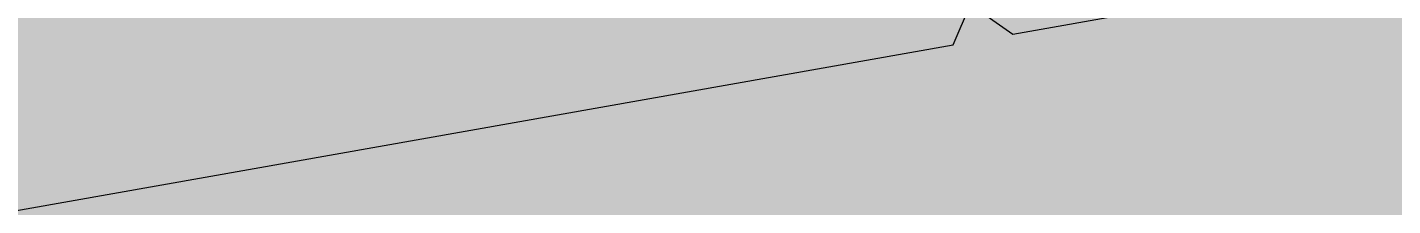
# Model space of a CAD drawing. Header units: millimetres. Extents: x -455656 to 9247092, y 0 to 412358.
# Drawn here: x 73311.16 to 73324.84, y 353570.2 to 353572 of the extents above; entities that cross this region are included whole.
import ezdxf
from ezdxf import colors
from ezdxf.entities.mleader import LeaderData, LeaderLine
from ezdxf.enums import TextEntityAlignment as Align
from ezdxf.math import Vec2, Vec3

# ---------------------------------------------------------------- set-up
doc = ezdxf.new("R2018")
doc.units = ezdxf.units.MM
doc.header["$MEASUREMENT"] = 0
doc.layers.get('0').update_dxf_attribs({"color": 250, "lineweight": 9})
doc.layers.add('АР_Названия помещений', color=124, linetype='Continuous', lineweight=5, plot=False)
for name, color, linetype, lineweight in [('АР_Номер помещения', 1, 'Continuous', 25), ('АР_Помещения_площадь', 19, 'Continuous', 9), ('подлога', 250, 'Continuous', 9)]:
    doc.layers.add(name, color=color, linetype=linetype, lineweight=lineweight)
doc.styles.add('ISOCPEUR', font='isocpeur.ttf', dxfattribs={"width": 0.7})
doc.styles.get("Standard").update_dxf_attribs({"font": 'isocpeur.ttf'})

# ---------------------------------------------------------------- blocks, each defined once
blk = doc.blocks.new('*U232')
at = {"color": 7, "style": 'ISOCPEUR', "width": 0.7, "flags": 1}
blk.add_attdef('КАТЕГОРИЯ', (-499.166, -2092.186), '', height=250, dxfattribs=at)
at = {"layer": 'АР_Номер помещения', "color": 7, "style": 'ISOCPEUR', "width": 0.7}
blk.add_attdef('НОМЕР_ПОМЕЩЕНИЯ', text='', height=300, dxfattribs=at).set_placement((1135.237, -4683.519), align=Align.MIDDLE_CENTER)
at = {"layer": 'АР_Помещения_площадь', "color": 7, "lineweight": 30, "width": 0.7, "flags": 104}
blk.add_attdef('ИМЯ_ПОМЕЩЕНИЯ', text='', height=100, dxfattribs=at).set_placement((157.628, 1217.141), align=Align.MIDDLE_CENTER)
at = {"layer": 'АР_Помещения_площадь', "color": 7, "style": 'ISOCPEUR', "width": 0.7}
blk.add_attdef('ПЛОЩАДЬ_ПОМЕЩЕНИЯ', text='', height=200, dxfattribs=at).set_placement((6388.051, -10752.088), align=Align.MIDDLE_RIGHT)
blk = doc.blocks.new('*U228')
at = {"color": 7, "style": 'ISOCPEUR', "width": 0.7, "flags": 1}
blk.add_attdef('КАТЕГОРИЯ', (-499.166, -2092.186), '', height=250, dxfattribs=at)
at = {"layer": 'АР_Номер помещения', "color": 7, "style": 'ISOCPEUR', "width": 0.7}
blk.add_attdef('НОМЕР_ПОМЕЩЕНИЯ', text='', height=300, dxfattribs=at).set_placement((-20232.679, 2600.078), align=Align.MIDDLE_CENTER)
at = {"layer": 'АР_Помещения_площадь', "color": 7, "style": 'ISOCPEUR', "width": 0.7}
blk.add_attdef('ПЛОЩАДЬ_ПОМЕЩЕНИЯ', text='', height=200, dxfattribs=at).set_placement((-20053.458, 1769.683), align=Align.MIDDLE_RIGHT)
at = {"layer": 'АР_Помещения_площадь', "color": 7, "lineweight": 30, "width": 0.7, "flags": 104}
blk.add_attdef('ИМЯ_ПОМЕЩЕНИЯ', text='', height=100, dxfattribs=at).set_placement((157.628, 1217.141), align=Align.MIDDLE_CENTER)
blk = doc.blocks.new('_DotSmall')
at = {"color": 0, "linetype": 'ByBlock', "const_width": 0.5}
blk.add_lwpolyline([(-0.0625, 0, 1), (0.0625, 0, 1)], format="xyb", close=True, dxfattribs=at)

msp = doc.modelspace()

# ---------------------------------------------------------------- linework, layer by layer
at = {"layer": 'подлога', "color": 5, "lineweight": 0, "ltscale": 100, "transparency": 33554687}
for points in [[(73319.303, 353584.171, -0.000016), (73322.06, 353582.246, -0.208057), (73322.617, 353581.539), (73323.003, 353579.705, -0.441111), (73322.805, 353579.423), (73322.307, 353579.334, 0.492552), (73322.128, 353579.055), (73322.246, 353578.388, 0.410627), (73322.881, 353577.95), (73324.201, 353578.184, 0.414326), (73324.646, 353578.82), (73318.861, 353611.456, 0.523933)], [(73319.303, 353584.171, -0.000016), (73322.06, 353582.246, -0.208057), (73322.617, 353581.539), (73323.003, 353579.705, -0.441111), (73322.805, 353579.423), (73322.307, 353579.334, 0.492552), (73322.128, 353579.055), (73322.246, 353578.388, 0.410627), (73322.881, 353577.95), (73324.201, 353578.184, 0.414326), (73324.646, 353578.82), (73318.861, 353611.456, 0.523933)], [(73319.303, 353584.171, -0.000016), (73322.06, 353582.246, -0.208057), (73322.617, 353581.539), (73323.003, 353579.705, -0.441111), (73322.805, 353579.423), (73322.307, 353579.334, 0.492552), (73322.128, 353579.055), (73322.246, 353578.388, 0.410627), (73322.881, 353577.95), (73324.201, 353578.184, 0.414326), (73324.646, 353578.82), (73318.861, 353611.456, 0.523933)], [(73319.303, 353584.171, -0.000016), (73322.06, 353582.246, -0.208057), (73322.617, 353581.539), (73323.003, 353579.705, -0.441111), (73322.805, 353579.423), (73322.307, 353579.334, 0.492552), (73322.128, 353579.055), (73322.246, 353578.388, 0.410627), (73322.881, 353577.95), (73324.201, 353578.184, 0.414326), (73324.646, 353578.82), (73318.861, 353611.456, 0.523933)], [(73319.303, 353584.171, -0.000016), (73322.06, 353582.246, -0.208057), (73322.617, 353581.539), (73323.003, 353579.705, -0.441111), (73322.805, 353579.423), (73322.307, 353579.334, 0.492552), (73322.128, 353579.055), (73322.246, 353578.388, 0.410627), (73322.881, 353577.95), (73324.201, 353578.184, 0.414326), (73324.646, 353578.82), (73318.861, 353611.456, 0.523933)], [(73319.303, 353584.171, -0.000016), (73322.06, 353582.246, -0.208057), (73322.617, 353581.539), (73323.003, 353579.705, -0.441111), (73322.805, 353579.423), (73322.307, 353579.334, 0.492552), (73322.128, 353579.055), (73322.246, 353578.388, 0.410627), (73322.881, 353577.95), (73324.201, 353578.184, 0.414326), (73324.646, 353578.82), (73318.861, 353611.456, 0.523933)], [(73319.303, 353584.171, -0.000016), (73322.06, 353582.246, -0.208057), (73322.617, 353581.539), (73323.003, 353579.705, -0.441111), (73322.805, 353579.423), (73322.307, 353579.334, 0.492552), (73322.128, 353579.055), (73322.246, 353578.388, 0.410627), (73322.881, 353577.95), (73324.201, 353578.184, 0.414326), (73324.646, 353578.82), (73318.861, 353611.456, 0.523933)], [(73319.303, 353584.171, -0.000016), (73322.06, 353582.246, -0.208057), (73322.617, 353581.539), (73323.003, 353579.705, -0.441111), (73322.805, 353579.423), (73322.307, 353579.334, 0.492552), (73322.128, 353579.055), (73322.246, 353578.388, 0.410627), (73322.881, 353577.95), (73324.201, 353578.184, 0.414326), (73324.646, 353578.82), (73318.861, 353611.456, 0.523933)], [(73319.303, 353584.171, -0.000016), (73322.06, 353582.246, -0.208057), (73322.617, 353581.539), (73323.003, 353579.705, -0.441111), (73322.805, 353579.423), (73322.307, 353579.334, 0.492552), (73322.128, 353579.055), (73322.246, 353578.388, 0.410627), (73322.881, 353577.95), (73324.201, 353578.184, 0.414326), (73324.646, 353578.82), (73318.861, 353611.456, 0.523933)], [(73319.303, 353584.171, -0.000016), (73322.06, 353582.246, -0.208057), (73322.617, 353581.539), (73323.003, 353579.705, -0.441111), (73322.805, 353579.423), (73322.307, 353579.334, 0.492552), (73322.128, 353579.055), (73322.246, 353578.388, 0.410627), (73322.881, 353577.95), (73324.201, 353578.184, 0.414326), (73324.646, 353578.82), (73318.861, 353611.456, 0.523933)], [(73319.303, 353584.171, -0.000016), (73322.06, 353582.246, -0.208057), (73322.617, 353581.539), (73323.003, 353579.705, -0.441111), (73322.805, 353579.423), (73322.307, 353579.334, 0.492552), (73322.128, 353579.055), (73322.246, 353578.388, 0.410627), (73322.881, 353577.95), (73324.201, 353578.184, 0.414326), (73324.646, 353578.82), (73318.861, 353611.456, 0.523933)], [(73319.303, 353584.171, -0.000016), (73322.06, 353582.246, -0.208057), (73322.617, 353581.539), (73323.003, 353579.705, -0.441111), (73322.805, 353579.423), (73322.307, 353579.334, 0.492552), (73322.128, 353579.055), (73322.246, 353578.388, 0.410627), (73322.881, 353577.95), (73324.201, 353578.184, 0.414326), (73324.646, 353578.82), (73318.861, 353611.456, 0.523933)], [(73319.303, 353584.171, -0.000016), (73322.06, 353582.246, -0.208057), (73322.617, 353581.539), (73323.003, 353579.705, -0.441111), (73322.805, 353579.423), (73322.307, 353579.334, 0.492552), (73322.128, 353579.055), (73322.246, 353578.388, 0.410627), (73322.881, 353577.95), (73324.201, 353578.184, 0.414326), (73324.646, 353578.82), (73318.861, 353611.456, 0.523933)], [(73319.303, 353584.171, -0.000016), (73322.06, 353582.246, -0.208057), (73322.617, 353581.539), (73323.003, 353579.705, -0.441111), (73322.805, 353579.423), (73322.307, 353579.334, 0.492552), (73322.128, 353579.055), (73322.246, 353578.388, 0.410627), (73322.881, 353577.95), (73324.201, 353578.184, 0.414326), (73324.646, 353578.82), (73318.861, 353611.456, 0.523933)], [(73319.303, 353584.171, -0.000016), (73322.06, 353582.246, -0.208057), (73322.617, 353581.539), (73323.003, 353579.705, -0.441111), (73322.805, 353579.423), (73322.307, 353579.334, 0.492552), (73322.128, 353579.055), (73322.246, 353578.388, 0.410627), (73322.881, 353577.95), (73324.201, 353578.184, 0.414326), (73324.646, 353578.82), (73318.861, 353611.456, 0.523933)], [(73319.303, 353584.171, -0.000016), (73322.06, 353582.246, -0.208057), (73322.617, 353581.539), (73323.003, 353579.705, -0.441111), (73322.805, 353579.423), (73322.307, 353579.334, 0.492552), (73322.128, 353579.055), (73322.246, 353578.388, 0.410627), (73322.881, 353577.95), (73324.201, 353578.184, 0.414326), (73324.646, 353578.82), (73318.861, 353611.456, 0.523933)], [(73319.303, 353584.171, -0.000016), (73322.06, 353582.246, -0.208057), (73322.617, 353581.539), (73323.003, 353579.705, -0.441111), (73322.805, 353579.423), (73322.307, 353579.334, 0.492552), (73322.128, 353579.055), (73322.246, 353578.388, 0.410627), (73322.881, 353577.95), (73324.201, 353578.184, 0.414326), (73324.646, 353578.82), (73318.861, 353611.456, 0.523933)], [(73319.303, 353584.171, -0.000016), (73322.06, 353582.246, -0.208057), (73322.617, 353581.539), (73323.003, 353579.705, -0.441111), (73322.805, 353579.423), (73322.307, 353579.334, 0.492552), (73322.128, 353579.055), (73322.246, 353578.388, 0.410627), (73322.881, 353577.95), (73324.201, 353578.184, 0.414326), (73324.646, 353578.82), (73318.861, 353611.456, 0.523933)], [(73319.303, 353584.171, -0.000016), (73322.06, 353582.246, -0.208057), (73322.617, 353581.539), (73323.003, 353579.705, -0.441111), (73322.805, 353579.423), (73322.307, 353579.334, 0.492552), (73322.128, 353579.055), (73322.246, 353578.388, 0.410627), (73322.881, 353577.95), (73324.201, 353578.184, 0.414326), (73324.646, 353578.82), (73318.861, 353611.456, 0.523933)], [(73319.303, 353584.171, -0.000016), (73322.06, 353582.246, -0.208057), (73322.617, 353581.539), (73323.003, 353579.705, -0.441111), (73322.805, 353579.423), (73322.307, 353579.334, 0.492552), (73322.128, 353579.055), (73322.246, 353578.388, 0.410627), (73322.881, 353577.95), (73324.201, 353578.184, 0.414326), (73324.646, 353578.82), (73318.861, 353611.456, 0.523933)], [(73319.303, 353584.171, -0.000016), (73322.06, 353582.246, -0.208057), (73322.617, 353581.539), (73323.003, 353579.705, -0.441111), (73322.805, 353579.423), (73322.307, 353579.334, 0.492552), (73322.128, 353579.055), (73322.246, 353578.388, 0.410627), (73322.881, 353577.95), (73324.201, 353578.184, 0.414326), (73324.646, 353578.82), (73318.861, 353611.456, 0.523933)], [(73319.303, 353584.171, -0.000016), (73322.06, 353582.246, -0.208057), (73322.617, 353581.539), (73323.003, 353579.705, -0.441111), (73322.805, 353579.423), (73322.307, 353579.334, 0.492552), (73322.128, 353579.055), (73322.246, 353578.388, 0.410627), (73322.881, 353577.95), (73324.201, 353578.184, 0.414326), (73324.646, 353578.82), (73318.861, 353611.456, 0.523933)], [(73319.303, 353584.171, -0.000016), (73322.06, 353582.246, -0.208057), (73322.617, 353581.539), (73323.003, 353579.705, -0.441111), (73322.805, 353579.423), (73322.307, 353579.334, 0.492552), (73322.128, 353579.055), (73322.246, 353578.388, 0.410627), (73322.881, 353577.95), (73324.201, 353578.184, 0.414326), (73324.646, 353578.82), (73318.861, 353611.456, 0.523933)], [(73319.303, 353584.171, -0.000016), (73322.06, 353582.246, -0.208057), (73322.617, 353581.539), (73323.003, 353579.705, -0.441111), (73322.805, 353579.423), (73322.307, 353579.334, 0.492552), (73322.128, 353579.055), (73322.246, 353578.388, 0.410627), (73322.881, 353577.95), (73324.201, 353578.184, 0.414326), (73324.646, 353578.82), (73318.861, 353611.456, 0.523933)], [(73319.303, 353584.171, -0.000016), (73322.06, 353582.246, -0.208057), (73322.617, 353581.539), (73323.003, 353579.705, -0.441111), (73322.805, 353579.423), (73322.307, 353579.334, 0.492552), (73322.128, 353579.055), (73322.246, 353578.388, 0.410627), (73322.881, 353577.95), (73324.201, 353578.184, 0.414326), (73324.646, 353578.82), (73318.861, 353611.456, 0.523933)], [(73319.303, 353584.171, -0.000016), (73322.06, 353582.246, -0.208057), (73322.617, 353581.539), (73323.003, 353579.705, -0.441111), (73322.805, 353579.423), (73322.307, 353579.334, 0.492552), (73322.128, 353579.055), (73322.246, 353578.388, 0.410627), (73322.881, 353577.95), (73324.201, 353578.184, 0.414326), (73324.646, 353578.82), (73318.861, 353611.456, 0.523933)], [(73319.303, 353584.171, -0.000016), (73322.06, 353582.246, -0.208057), (73322.617, 353581.539), (73323.003, 353579.705, -0.441111), (73322.805, 353579.423), (73322.307, 353579.334, 0.492552), (73322.128, 353579.055), (73322.246, 353578.388, 0.410627), (73322.881, 353577.95), (73324.201, 353578.184, 0.414326), (73324.646, 353578.82), (73318.861, 353611.456, 0.523933)], [(73319.303, 353584.171, -0.000016), (73322.06, 353582.246, -0.208057), (73322.617, 353581.539), (73323.003, 353579.705, -0.441111), (73322.805, 353579.423), (73322.307, 353579.334, 0.492552), (73322.128, 353579.055), (73322.246, 353578.388, 0.410627), (73322.881, 353577.95), (73324.201, 353578.184, 0.414326), (73324.646, 353578.82), (73318.861, 353611.456, 0.523933)], [(73319.303, 353584.171, -0.000016), (73322.06, 353582.246, -0.208057), (73322.617, 353581.539), (73323.003, 353579.705, -0.441111), (73322.805, 353579.423), (73322.307, 353579.334, 0.492552), (73322.128, 353579.055), (73322.246, 353578.388, 0.410627), (73322.881, 353577.95), (73324.201, 353578.184, 0.414326), (73324.646, 353578.82), (73318.861, 353611.456, 0.523933)], [(73319.303, 353584.171, -0.000016), (73322.06, 353582.246, -0.208057), (73322.617, 353581.539), (73323.003, 353579.705, -0.441111), (73322.805, 353579.423), (73322.307, 353579.334, 0.492552), (73322.128, 353579.055), (73322.246, 353578.388, 0.410627), (73322.881, 353577.95), (73324.201, 353578.184, 0.414326), (73324.646, 353578.82), (73318.861, 353611.456, 0.523933)], [(73319.303, 353584.171, -0.000016), (73322.06, 353582.246, -0.208057), (73322.617, 353581.539), (73323.003, 353579.705, -0.441111), (73322.805, 353579.423), (73322.307, 353579.334, 0.492552), (73322.128, 353579.055), (73322.246, 353578.388, 0.410627), (73322.881, 353577.95), (73324.201, 353578.184, 0.414326), (73324.646, 353578.82), (73318.861, 353611.456, 0.523933)], [(73319.303, 353584.171, -0.000016), (73322.06, 353582.246, -0.208057), (73322.617, 353581.539), (73323.003, 353579.705, -0.441111), (73322.805, 353579.423), (73322.307, 353579.334, 0.492552), (73322.128, 353579.055), (73322.246, 353578.388, 0.410627), (73322.881, 353577.95), (73324.201, 353578.184, 0.414326), (73324.646, 353578.82), (73318.861, 353611.456, 0.523933)], [(73319.303, 353584.171, -0.000016), (73322.06, 353582.246, -0.208057), (73322.617, 353581.539), (73323.003, 353579.705, -0.441111), (73322.805, 353579.423), (73322.307, 353579.334, 0.492552), (73322.128, 353579.055), (73322.246, 353578.388, 0.410627), (73322.881, 353577.95), (73324.201, 353578.184, 0.414326), (73324.646, 353578.82), (73318.861, 353611.456, 0.523933)], [(73319.303, 353584.171, -0.000016), (73322.06, 353582.246, -0.208057), (73322.617, 353581.539), (73323.003, 353579.705, -0.441111), (73322.805, 353579.423), (73322.307, 353579.334, 0.492552), (73322.128, 353579.055), (73322.246, 353578.388, 0.410627), (73322.881, 353577.95), (73324.201, 353578.184, 0.414326), (73324.646, 353578.82), (73318.861, 353611.456, 0.523933)], [(73319.303, 353584.171, -0.000016), (73322.06, 353582.246, -0.208057), (73322.617, 353581.539), (73323.003, 353579.705, -0.441111), (73322.805, 353579.423), (73322.307, 353579.334, 0.492552), (73322.128, 353579.055), (73322.246, 353578.388, 0.410627), (73322.881, 353577.95), (73324.201, 353578.184, 0.414326), (73324.646, 353578.82), (73318.861, 353611.456, 0.523933)], [(73319.303, 353584.171, -0.000016), (73322.06, 353582.246, -0.208057), (73322.617, 353581.539), (73323.003, 353579.705, -0.441111), (73322.805, 353579.423), (73322.307, 353579.334, 0.492552), (73322.128, 353579.055), (73322.246, 353578.388, 0.410627), (73322.881, 353577.95), (73324.201, 353578.184, 0.414326), (73324.646, 353578.82), (73318.861, 353611.456, 0.523933)], [(73319.303, 353584.171, -0.000016), (73322.06, 353582.246, -0.208057), (73322.617, 353581.539), (73323.003, 353579.705, -0.441111), (73322.805, 353579.423), (73322.307, 353579.334, 0.492552), (73322.128, 353579.055), (73322.246, 353578.388, 0.410627), (73322.881, 353577.95), (73324.201, 353578.184, 0.414326), (73324.646, 353578.82), (73318.861, 353611.456, 0.523933)], [(73319.303, 353584.171, -0.000016), (73322.06, 353582.246, -0.208057), (73322.617, 353581.539), (73323.003, 353579.705, -0.441111), (73322.805, 353579.423), (73322.307, 353579.334, 0.492552), (73322.128, 353579.055), (73322.246, 353578.388, 0.410627), (73322.881, 353577.95), (73324.201, 353578.184, 0.414326), (73324.646, 353578.82), (73318.861, 353611.456, 0.523933)], [(73319.303, 353584.171, -0.000016), (73322.06, 353582.246, -0.208057), (73322.617, 353581.539), (73323.003, 353579.705, -0.441111), (73322.805, 353579.423), (73322.307, 353579.334, 0.492552), (73322.128, 353579.055), (73322.246, 353578.388, 0.410627), (73322.881, 353577.95), (73324.201, 353578.184, 0.414326), (73324.646, 353578.82), (73318.861, 353611.456, 0.523933)], [(73319.303, 353584.171, -0.000016), (73322.06, 353582.246, -0.208057), (73322.617, 353581.539), (73323.003, 353579.705, -0.441111), (73322.805, 353579.423), (73322.307, 353579.334, 0.492552), (73322.128, 353579.055), (73322.246, 353578.388, 0.410627), (73322.881, 353577.95), (73324.201, 353578.184, 0.414326), (73324.646, 353578.82), (73318.861, 353611.456, 0.523933)], [(73319.303, 353584.171, -0.000016), (73322.06, 353582.246, -0.208057), (73322.617, 353581.539), (73323.003, 353579.705, -0.441111), (73322.805, 353579.423), (73322.307, 353579.334, 0.492552), (73322.128, 353579.055), (73322.246, 353578.388, 0.410627), (73322.881, 353577.95), (73324.201, 353578.184, 0.414326), (73324.646, 353578.82), (73318.861, 353611.456, 0.523933)], [(73319.303, 353584.171, -0.000016), (73322.06, 353582.246, -0.208057), (73322.617, 353581.539), (73323.003, 353579.705, -0.441111), (73322.805, 353579.423), (73322.307, 353579.334, 0.492552), (73322.128, 353579.055), (73322.246, 353578.388, 0.410627), (73322.881, 353577.95), (73324.201, 353578.184, 0.414326), (73324.646, 353578.82), (73318.861, 353611.456, 0.523933)], [(73319.303, 353584.171, -0.000016), (73322.06, 353582.246, -0.208057), (73322.617, 353581.539), (73323.003, 353579.705, -0.441111), (73322.805, 353579.423), (73322.307, 353579.334, 0.492552), (73322.128, 353579.055), (73322.246, 353578.388, 0.410627), (73322.881, 353577.95), (73324.201, 353578.184, 0.414326), (73324.646, 353578.82), (73318.861, 353611.456, 0.523933)], [(73319.303, 353584.171, -0.000016), (73322.06, 353582.246, -0.208057), (73322.617, 353581.539), (73323.003, 353579.705, -0.441111), (73322.805, 353579.423), (73322.307, 353579.334, 0.492552), (73322.128, 353579.055), (73322.246, 353578.388, 0.410627), (73322.881, 353577.95), (73324.201, 353578.184, 0.414326), (73324.646, 353578.82), (73318.861, 353611.456, 0.523933)], [(73319.303, 353584.171, -0.000016), (73322.06, 353582.246, -0.208057), (73322.617, 353581.539), (73323.003, 353579.705, -0.441111), (73322.805, 353579.423), (73322.307, 353579.334, 0.492552), (73322.128, 353579.055), (73322.246, 353578.388, 0.410627), (73322.881, 353577.95), (73324.201, 353578.184, 0.414326), (73324.646, 353578.82), (73318.861, 353611.456, 0.523933)], [(73319.303, 353584.171, -0.000016), (73322.06, 353582.246, -0.208057), (73322.617, 353581.539), (73323.003, 353579.705, -0.441111), (73322.805, 353579.423), (73322.307, 353579.334, 0.492552), (73322.128, 353579.055), (73322.246, 353578.388, 0.410627), (73322.881, 353577.95), (73324.201, 353578.184, 0.414326), (73324.646, 353578.82), (73318.861, 353611.456, 0.523933)], [(73319.303, 353584.171, -0.000016), (73322.06, 353582.246, -0.208057), (73322.617, 353581.539), (73323.003, 353579.705, -0.441111), (73322.805, 353579.423), (73322.307, 353579.334, 0.492552), (73322.128, 353579.055), (73322.246, 353578.388, 0.410627), (73322.881, 353577.95), (73324.201, 353578.184, 0.414326), (73324.646, 353578.82), (73318.861, 353611.456, 0.523933)], [(73319.303, 353584.171, -0.000016), (73322.06, 353582.246, -0.208057), (73322.617, 353581.539), (73323.003, 353579.705, -0.441111), (73322.805, 353579.423), (73322.307, 353579.334, 0.492552), (73322.128, 353579.055), (73322.246, 353578.388, 0.410627), (73322.881, 353577.95), (73324.201, 353578.184, 0.414326), (73324.646, 353578.82), (73318.861, 353611.456, 0.523933)], [(73319.303, 353584.171, -0.000016), (73322.06, 353582.246, -0.208057), (73322.617, 353581.539), (73323.003, 353579.705, -0.441111), (73322.805, 353579.423), (73322.307, 353579.334, 0.492552), (73322.128, 353579.055), (73322.246, 353578.388, 0.410627), (73322.881, 353577.95), (73324.201, 353578.184, 0.414326), (73324.646, 353578.82), (73318.861, 353611.456, 0.523933)], [(73319.303, 353584.171, -0.000016), (73322.06, 353582.246, -0.208057), (73322.617, 353581.539), (73323.003, 353579.705, -0.441111), (73322.805, 353579.423), (73322.307, 353579.334, 0.492552), (73322.128, 353579.055), (73322.246, 353578.388, 0.410627), (73322.881, 353577.95), (73324.201, 353578.184, 0.414326), (73324.646, 353578.82), (73318.861, 353611.456, 0.523933)], [(73319.303, 353584.171, -0.000016), (73322.06, 353582.246, -0.208057), (73322.617, 353581.539), (73323.003, 353579.705, -0.441111), (73322.805, 353579.423), (73322.307, 353579.334, 0.492552), (73322.128, 353579.055), (73322.246, 353578.388, 0.410627), (73322.881, 353577.95), (73324.201, 353578.184, 0.414326), (73324.646, 353578.82), (73318.861, 353611.456, 0.523933)], [(73319.303, 353584.171, -0.000016), (73322.06, 353582.246, -0.208057), (73322.617, 353581.539), (73323.003, 353579.705, -0.441111), (73322.805, 353579.423), (73322.307, 353579.334, 0.492552), (73322.128, 353579.055), (73322.246, 353578.388, 0.410627), (73322.881, 353577.95), (73324.201, 353578.184, 0.414326), (73324.646, 353578.82), (73318.861, 353611.456, 0.523933)], [(73319.303, 353584.171, -0.000016), (73322.06, 353582.246, -0.208057), (73322.617, 353581.539), (73323.003, 353579.705, -0.441111), (73322.805, 353579.423), (73322.307, 353579.334, 0.492552), (73322.128, 353579.055), (73322.246, 353578.388, 0.410627), (73322.881, 353577.95), (73324.201, 353578.184, 0.414326), (73324.646, 353578.82), (73318.861, 353611.456, 0.523933)], [(73319.303, 353584.171, -0.000016), (73322.06, 353582.246, -0.208057), (73322.617, 353581.539), (73323.003, 353579.705, -0.441111), (73322.805, 353579.423), (73322.307, 353579.334, 0.492552), (73322.128, 353579.055), (73322.246, 353578.388, 0.410627), (73322.881, 353577.95), (73324.201, 353578.184, 0.414326), (73324.646, 353578.82), (73318.861, 353611.456, 0.523933)], [(73319.303, 353584.171, -0.000016), (73322.06, 353582.246, -0.208057), (73322.617, 353581.539), (73323.003, 353579.705, -0.441111), (73322.805, 353579.423), (73322.307, 353579.334, 0.492552), (73322.128, 353579.055), (73322.246, 353578.388, 0.410627), (73322.881, 353577.95), (73324.201, 353578.184, 0.414326), (73324.646, 353578.82), (73318.861, 353611.456, 0.523933)], [(73319.303, 353584.171, -0.000016), (73322.06, 353582.246, -0.208057), (73322.617, 353581.539), (73323.003, 353579.705, -0.441111), (73322.805, 353579.423), (73322.307, 353579.334, 0.492552), (73322.128, 353579.055), (73322.246, 353578.388, 0.410627), (73322.881, 353577.95), (73324.201, 353578.184, 0.414326), (73324.646, 353578.82), (73318.861, 353611.456, 0.523933)], [(73319.303, 353584.171, -0.000016), (73322.06, 353582.246, -0.208057), (73322.617, 353581.539), (73323.003, 353579.705, -0.441111), (73322.805, 353579.423), (73322.307, 353579.334, 0.492552), (73322.128, 353579.055), (73322.246, 353578.388, 0.410627), (73322.881, 353577.95), (73324.201, 353578.184, 0.414326), (73324.646, 353578.82), (73318.861, 353611.456, 0.523933)], [(73308.897, 353609.69), (73314.681, 353577.054, 0.414326), (73315.318, 353576.61), (73316.638, 353576.844, 0.410627), (73317.084, 353577.473), (73316.965, 353578.14, 0.492552), (73316.701, 353578.341), (73316.203, 353578.252, -0.441111), (73315.92, 353578.45), (73315.652, 353580.304, -0.208057), (73315.932, 353581.16, -0.000016), (73317.86, 353583.915, -0.439819)], [(73308.897, 353609.69), (73314.681, 353577.054, 0.414326), (73315.318, 353576.61), (73316.638, 353576.844, 0.410627), (73317.084, 353577.473), (73316.965, 353578.14, 0.492552), (73316.701, 353578.341), (73316.203, 353578.252, -0.441111), (73315.92, 353578.45), (73315.652, 353580.304, -0.208057), (73315.932, 353581.16, -0.000016), (73317.86, 353583.915, -0.439819)], [(73308.897, 353609.69), (73314.681, 353577.054, 0.414326), (73315.318, 353576.61), (73316.638, 353576.844, 0.410627), (73317.084, 353577.473), (73316.965, 353578.14, 0.492552), (73316.701, 353578.341), (73316.203, 353578.252, -0.441111), (73315.92, 353578.45), (73315.652, 353580.304, -0.208057), (73315.932, 353581.16, -0.000016), (73317.86, 353583.915, -0.439819)], [(73308.897, 353609.69), (73314.681, 353577.054, 0.414326), (73315.318, 353576.61), (73316.638, 353576.844, 0.410627), (73317.084, 353577.473), (73316.965, 353578.14, 0.492552), (73316.701, 353578.341), (73316.203, 353578.252, -0.441111), (73315.92, 353578.45), (73315.652, 353580.304, -0.208057), (73315.932, 353581.16, -0.000016), (73317.86, 353583.915, -0.439819)], [(73308.897, 353609.69), (73314.681, 353577.054, 0.414326), (73315.318, 353576.61), (73316.638, 353576.844, 0.410627), (73317.084, 353577.473), (73316.965, 353578.14, 0.492552), (73316.701, 353578.341), (73316.203, 353578.252, -0.441111), (73315.92, 353578.45), (73315.652, 353580.304, -0.208057), (73315.932, 353581.16, -0.000016), (73317.86, 353583.915, -0.439819)], [(73308.897, 353609.69), (73314.681, 353577.054, 0.414326), (73315.318, 353576.61), (73316.638, 353576.844, 0.410627), (73317.084, 353577.473), (73316.965, 353578.14, 0.492552), (73316.701, 353578.341), (73316.203, 353578.252, -0.441111), (73315.92, 353578.45), (73315.652, 353580.304, -0.208057), (73315.932, 353581.16, -0.000016), (73317.86, 353583.915, -0.439819)], [(73308.897, 353609.69), (73314.681, 353577.054, 0.414326), (73315.318, 353576.61), (73316.638, 353576.844, 0.410627), (73317.084, 353577.473), (73316.965, 353578.14, 0.492552), (73316.701, 353578.341), (73316.203, 353578.252, -0.441111), (73315.92, 353578.45), (73315.652, 353580.304, -0.208057), (73315.932, 353581.16, -0.000016), (73317.86, 353583.915, -0.439819)], [(73308.897, 353609.69), (73314.681, 353577.054, 0.414326), (73315.318, 353576.61), (73316.638, 353576.844, 0.410627), (73317.084, 353577.473), (73316.965, 353578.14, 0.492552), (73316.701, 353578.341), (73316.203, 353578.252, -0.441111), (73315.92, 353578.45), (73315.652, 353580.304, -0.208057), (73315.932, 353581.16, -0.000016), (73317.86, 353583.915, -0.439819)], [(73308.897, 353609.69), (73314.681, 353577.054, 0.414326), (73315.318, 353576.61), (73316.638, 353576.844, 0.410627), (73317.084, 353577.473), (73316.965, 353578.14, 0.492552), (73316.701, 353578.341), (73316.203, 353578.252, -0.441111), (73315.92, 353578.45), (73315.652, 353580.304, -0.208057), (73315.932, 353581.16, -0.000016), (73317.86, 353583.915, -0.439819)], [(73308.897, 353609.69), (73314.681, 353577.054, 0.414326), (73315.318, 353576.61), (73316.638, 353576.844, 0.410627), (73317.084, 353577.473), (73316.965, 353578.14, 0.492552), (73316.701, 353578.341), (73316.203, 353578.252, -0.441111), (73315.92, 353578.45), (73315.652, 353580.304, -0.208057), (73315.932, 353581.16, -0.000016), (73317.86, 353583.915, -0.439819)], [(73308.897, 353609.69), (73314.681, 353577.054, 0.414326), (73315.318, 353576.61), (73316.638, 353576.844, 0.410627), (73317.084, 353577.473), (73316.965, 353578.14, 0.492552), (73316.701, 353578.341), (73316.203, 353578.252, -0.441111), (73315.92, 353578.45), (73315.652, 353580.304, -0.208057), (73315.932, 353581.16, -0.000016), (73317.86, 353583.915, -0.439819)], [(73308.897, 353609.69), (73314.681, 353577.054, 0.414326), (73315.318, 353576.61), (73316.638, 353576.844, 0.410627), (73317.084, 353577.473), (73316.965, 353578.14, 0.492552), (73316.701, 353578.341), (73316.203, 353578.252, -0.441111), (73315.92, 353578.45), (73315.652, 353580.304, -0.208057), (73315.932, 353581.16, -0.000016), (73317.86, 353583.915, -0.439819)], [(73308.897, 353609.69), (73314.681, 353577.054, 0.414326), (73315.318, 353576.61), (73316.638, 353576.844, 0.410627), (73317.084, 353577.473), (73316.965, 353578.14, 0.492552), (73316.701, 353578.341), (73316.203, 353578.252, -0.441111), (73315.92, 353578.45), (73315.652, 353580.304, -0.208057), (73315.932, 353581.16, -0.000016), (73317.86, 353583.915, -0.439819)], [(73308.897, 353609.69), (73314.681, 353577.054, 0.414326), (73315.318, 353576.61), (73316.638, 353576.844, 0.410627), (73317.084, 353577.473), (73316.965, 353578.14, 0.492552), (73316.701, 353578.341), (73316.203, 353578.252, -0.441111), (73315.92, 353578.45), (73315.652, 353580.304, -0.208057), (73315.932, 353581.16, -0.000016), (73317.86, 353583.915, -0.439819)], [(73308.897, 353609.69), (73314.681, 353577.054, 0.414326), (73315.318, 353576.61), (73316.638, 353576.844, 0.410627), (73317.084, 353577.473), (73316.965, 353578.14, 0.492552), (73316.701, 353578.341), (73316.203, 353578.252, -0.441111), (73315.92, 353578.45), (73315.652, 353580.304, -0.208057), (73315.932, 353581.16, -0.000016), (73317.86, 353583.915, -0.439819)], [(73308.897, 353609.69), (73314.681, 353577.054, 0.414326), (73315.318, 353576.61), (73316.638, 353576.844, 0.410627), (73317.084, 353577.473), (73316.965, 353578.14, 0.492552), (73316.701, 353578.341), (73316.203, 353578.252, -0.441111), (73315.92, 353578.45), (73315.652, 353580.304, -0.208057), (73315.932, 353581.16, -0.000016), (73317.86, 353583.915, -0.439819)], [(73308.897, 353609.69), (73314.681, 353577.054, 0.414326), (73315.318, 353576.61), (73316.638, 353576.844, 0.410627), (73317.084, 353577.473), (73316.965, 353578.14, 0.492552), (73316.701, 353578.341), (73316.203, 353578.252, -0.441111), (73315.92, 353578.45), (73315.652, 353580.304, -0.208057), (73315.932, 353581.16, -0.000016), (73317.86, 353583.915, -0.439819)], [(73308.897, 353609.69), (73314.681, 353577.054, 0.414326), (73315.318, 353576.61), (73316.638, 353576.844, 0.410627), (73317.084, 353577.473), (73316.965, 353578.14, 0.492552), (73316.701, 353578.341), (73316.203, 353578.252, -0.441111), (73315.92, 353578.45), (73315.652, 353580.304, -0.208057), (73315.932, 353581.16, -0.000016), (73317.86, 353583.915, -0.439819)], [(73308.897, 353609.69), (73314.681, 353577.054, 0.414326), (73315.318, 353576.61), (73316.638, 353576.844, 0.410627), (73317.084, 353577.473), (73316.965, 353578.14, 0.492552), (73316.701, 353578.341), (73316.203, 353578.252, -0.441111), (73315.92, 353578.45), (73315.652, 353580.304, -0.208057), (73315.932, 353581.16, -0.000016), (73317.86, 353583.915, -0.439819)], [(73308.897, 353609.69), (73314.681, 353577.054, 0.414326), (73315.318, 353576.61), (73316.638, 353576.844, 0.410627), (73317.084, 353577.473), (73316.965, 353578.14, 0.492552), (73316.701, 353578.341), (73316.203, 353578.252, -0.441111), (73315.92, 353578.45), (73315.652, 353580.304, -0.208057), (73315.932, 353581.16, -0.000016), (73317.86, 353583.915, -0.439819)], [(73308.897, 353609.69), (73314.681, 353577.054, 0.414326), (73315.318, 353576.61), (73316.638, 353576.844, 0.410627), (73317.084, 353577.473), (73316.965, 353578.14, 0.492552), (73316.701, 353578.341), (73316.203, 353578.252, -0.441111), (73315.92, 353578.45), (73315.652, 353580.304, -0.208057), (73315.932, 353581.16, -0.000016), (73317.86, 353583.915, -0.439819)], [(73308.897, 353609.69), (73314.681, 353577.054, 0.414326), (73315.318, 353576.61), (73316.638, 353576.844, 0.410627), (73317.084, 353577.473), (73316.965, 353578.14, 0.492552), (73316.701, 353578.341), (73316.203, 353578.252, -0.441111), (73315.92, 353578.45), (73315.652, 353580.304, -0.208057), (73315.932, 353581.16, -0.000016), (73317.86, 353583.915, -0.439819)], [(73308.897, 353609.69), (73314.681, 353577.054, 0.414326), (73315.318, 353576.61), (73316.638, 353576.844, 0.410627), (73317.084, 353577.473), (73316.965, 353578.14, 0.492552), (73316.701, 353578.341), (73316.203, 353578.252, -0.441111), (73315.92, 353578.45), (73315.652, 353580.304, -0.208057), (73315.932, 353581.16, -0.000016), (73317.86, 353583.915, -0.439819)], [(73308.897, 353609.69), (73314.681, 353577.054, 0.414326), (73315.318, 353576.61), (73316.638, 353576.844, 0.410627), (73317.084, 353577.473), (73316.965, 353578.14, 0.492552), (73316.701, 353578.341), (73316.203, 353578.252, -0.441111), (73315.92, 353578.45), (73315.652, 353580.304, -0.208057), (73315.932, 353581.16, -0.000016), (73317.86, 353583.915, -0.439819)], [(73308.897, 353609.69), (73314.681, 353577.054, 0.414326), (73315.318, 353576.61), (73316.638, 353576.844, 0.410627), (73317.084, 353577.473), (73316.965, 353578.14, 0.492552), (73316.701, 353578.341), (73316.203, 353578.252, -0.441111), (73315.92, 353578.45), (73315.652, 353580.304, -0.208057), (73315.932, 353581.16, -0.000016), (73317.86, 353583.915, -0.439819)], [(73308.897, 353609.69), (73314.681, 353577.054, 0.414326), (73315.318, 353576.61), (73316.638, 353576.844, 0.410627), (73317.084, 353577.473), (73316.965, 353578.14, 0.492552), (73316.701, 353578.341), (73316.203, 353578.252, -0.441111), (73315.92, 353578.45), (73315.652, 353580.304, -0.208057), (73315.932, 353581.16, -0.000016), (73317.86, 353583.915, -0.439819)], [(73308.897, 353609.69), (73314.681, 353577.054, 0.414326), (73315.318, 353576.61), (73316.638, 353576.844, 0.410627), (73317.084, 353577.473), (73316.965, 353578.14, 0.492552), (73316.701, 353578.341), (73316.203, 353578.252, -0.441111), (73315.92, 353578.45), (73315.652, 353580.304, -0.208057), (73315.932, 353581.16, -0.000016), (73317.86, 353583.915, -0.439819)], [(73308.897, 353609.69), (73314.681, 353577.054, 0.414326), (73315.318, 353576.61), (73316.638, 353576.844, 0.410627), (73317.084, 353577.473), (73316.965, 353578.14, 0.492552), (73316.701, 353578.341), (73316.203, 353578.252, -0.441111), (73315.92, 353578.45), (73315.652, 353580.304, -0.208057), (73315.932, 353581.16, -0.000016), (73317.86, 353583.915, -0.439819)], [(73308.897, 353609.69), (73314.681, 353577.054, 0.414326), (73315.318, 353576.61), (73316.638, 353576.844, 0.410627), (73317.084, 353577.473), (73316.965, 353578.14, 0.492552), (73316.701, 353578.341), (73316.203, 353578.252, -0.441111), (73315.92, 353578.45), (73315.652, 353580.304, -0.208057), (73315.932, 353581.16, -0.000016), (73317.86, 353583.915, -0.439819)], [(73308.897, 353609.69), (73314.681, 353577.054, 0.414326), (73315.318, 353576.61), (73316.638, 353576.844, 0.410627), (73317.084, 353577.473), (73316.965, 353578.14, 0.492552), (73316.701, 353578.341), (73316.203, 353578.252, -0.441111), (73315.92, 353578.45), (73315.652, 353580.304, -0.208057), (73315.932, 353581.16, -0.000016), (73317.86, 353583.915, -0.439819)], [(73308.897, 353609.69), (73314.681, 353577.054, 0.414326), (73315.318, 353576.61), (73316.638, 353576.844, 0.410627), (73317.084, 353577.473), (73316.965, 353578.14, 0.492552), (73316.701, 353578.341), (73316.203, 353578.252, -0.441111), (73315.92, 353578.45), (73315.652, 353580.304, -0.208057), (73315.932, 353581.16, -0.000016), (73317.86, 353583.915, -0.439819)], [(73308.897, 353609.69), (73314.681, 353577.054, 0.414326), (73315.318, 353576.61), (73316.638, 353576.844, 0.410627), (73317.084, 353577.473), (73316.965, 353578.14, 0.492552), (73316.701, 353578.341), (73316.203, 353578.252, -0.441111), (73315.92, 353578.45), (73315.652, 353580.304, -0.208057), (73315.932, 353581.16, -0.000016), (73317.86, 353583.915, -0.439819)], [(73308.897, 353609.69), (73314.681, 353577.054, 0.414326), (73315.318, 353576.61), (73316.638, 353576.844, 0.410627), (73317.084, 353577.473), (73316.965, 353578.14, 0.492552), (73316.701, 353578.341), (73316.203, 353578.252, -0.441111), (73315.92, 353578.45), (73315.652, 353580.304, -0.208057), (73315.932, 353581.16, -0.000016), (73317.86, 353583.915, -0.439819)], [(73308.897, 353609.69), (73314.681, 353577.054, 0.414326), (73315.318, 353576.61), (73316.638, 353576.844, 0.410627), (73317.084, 353577.473), (73316.965, 353578.14, 0.492552), (73316.701, 353578.341), (73316.203, 353578.252, -0.441111), (73315.92, 353578.45), (73315.652, 353580.304, -0.208057), (73315.932, 353581.16, -0.000016), (73317.86, 353583.915, -0.439819)], [(73308.897, 353609.69), (73314.681, 353577.054, 0.414326), (73315.318, 353576.61), (73316.638, 353576.844, 0.410627), (73317.084, 353577.473), (73316.965, 353578.14, 0.492552), (73316.701, 353578.341), (73316.203, 353578.252, -0.441111), (73315.92, 353578.45), (73315.652, 353580.304, -0.208057), (73315.932, 353581.16, -0.000016), (73317.86, 353583.915, -0.439819)], [(73308.897, 353609.69), (73314.681, 353577.054, 0.414326), (73315.318, 353576.61), (73316.638, 353576.844, 0.410627), (73317.084, 353577.473), (73316.965, 353578.14, 0.492552), (73316.701, 353578.341), (73316.203, 353578.252, -0.441111), (73315.92, 353578.45), (73315.652, 353580.304, -0.208057), (73315.932, 353581.16, -0.000016), (73317.86, 353583.915, -0.439819)], [(73308.897, 353609.69), (73314.681, 353577.054, 0.414326), (73315.318, 353576.61), (73316.638, 353576.844, 0.410627), (73317.084, 353577.473), (73316.965, 353578.14, 0.492552), (73316.701, 353578.341), (73316.203, 353578.252, -0.441111), (73315.92, 353578.45), (73315.652, 353580.304, -0.208057), (73315.932, 353581.16, -0.000016), (73317.86, 353583.915, -0.439819)], [(73308.897, 353609.69), (73314.681, 353577.054, 0.414326), (73315.318, 353576.61), (73316.638, 353576.844, 0.410627), (73317.084, 353577.473), (73316.965, 353578.14, 0.492552), (73316.701, 353578.341), (73316.203, 353578.252, -0.441111), (73315.92, 353578.45), (73315.652, 353580.304, -0.208057), (73315.932, 353581.16, -0.000016), (73317.86, 353583.915, -0.439819)], [(73308.897, 353609.69), (73314.681, 353577.054, 0.414326), (73315.318, 353576.61), (73316.638, 353576.844, 0.410627), (73317.084, 353577.473), (73316.965, 353578.14, 0.492552), (73316.701, 353578.341), (73316.203, 353578.252, -0.441111), (73315.92, 353578.45), (73315.652, 353580.304, -0.208057), (73315.932, 353581.16, -0.000016), (73317.86, 353583.915, -0.439819)], [(73308.897, 353609.69), (73314.681, 353577.054, 0.414326), (73315.318, 353576.61), (73316.638, 353576.844, 0.410627), (73317.084, 353577.473), (73316.965, 353578.14, 0.492552), (73316.701, 353578.341), (73316.203, 353578.252, -0.441111), (73315.92, 353578.45), (73315.652, 353580.304, -0.208057), (73315.932, 353581.16, -0.000016), (73317.86, 353583.915, -0.439819)], [(73308.897, 353609.69), (73314.681, 353577.054, 0.414326), (73315.318, 353576.61), (73316.638, 353576.844, 0.410627), (73317.084, 353577.473), (73316.965, 353578.14, 0.492552), (73316.701, 353578.341), (73316.203, 353578.252, -0.441111), (73315.92, 353578.45), (73315.652, 353580.304, -0.208057), (73315.932, 353581.16, -0.000016), (73317.86, 353583.915, -0.439819)], [(73308.897, 353609.69), (73314.681, 353577.054, 0.414326), (73315.318, 353576.61), (73316.638, 353576.844, 0.410627), (73317.084, 353577.473), (73316.965, 353578.14, 0.492552), (73316.701, 353578.341), (73316.203, 353578.252, -0.441111), (73315.92, 353578.45), (73315.652, 353580.304, -0.208057), (73315.932, 353581.16, -0.000016), (73317.86, 353583.915, -0.439819)], [(73308.897, 353609.69), (73314.681, 353577.054, 0.414326), (73315.318, 353576.61), (73316.638, 353576.844, 0.410627), (73317.084, 353577.473), (73316.965, 353578.14, 0.492552), (73316.701, 353578.341), (73316.203, 353578.252, -0.441111), (73315.92, 353578.45), (73315.652, 353580.304, -0.208057), (73315.932, 353581.16, -0.000016), (73317.86, 353583.915, -0.439819)], [(73308.897, 353609.69), (73314.681, 353577.054, 0.414326), (73315.318, 353576.61), (73316.638, 353576.844, 0.410627), (73317.084, 353577.473), (73316.965, 353578.14, 0.492552), (73316.701, 353578.341), (73316.203, 353578.252, -0.441111), (73315.92, 353578.45), (73315.652, 353580.304, -0.208057), (73315.932, 353581.16, -0.000016), (73317.86, 353583.915, -0.439819)], [(73308.897, 353609.69), (73314.681, 353577.054, 0.414326), (73315.318, 353576.61), (73316.638, 353576.844, 0.410627), (73317.084, 353577.473), (73316.965, 353578.14, 0.492552), (73316.701, 353578.341), (73316.203, 353578.252, -0.441111), (73315.92, 353578.45), (73315.652, 353580.304, -0.208057), (73315.932, 353581.16, -0.000016), (73317.86, 353583.915, -0.439819)], [(73308.897, 353609.69), (73314.681, 353577.054, 0.414326), (73315.318, 353576.61), (73316.638, 353576.844, 0.410627), (73317.084, 353577.473), (73316.965, 353578.14, 0.492552), (73316.701, 353578.341), (73316.203, 353578.252, -0.441111), (73315.92, 353578.45), (73315.652, 353580.304, -0.208057), (73315.932, 353581.16, -0.000016), (73317.86, 353583.915, -0.439819)], [(73308.897, 353609.69), (73314.681, 353577.054, 0.414326), (73315.318, 353576.61), (73316.638, 353576.844, 0.410627), (73317.084, 353577.473), (73316.965, 353578.14, 0.492552), (73316.701, 353578.341), (73316.203, 353578.252, -0.441111), (73315.92, 353578.45), (73315.652, 353580.304, -0.208057), (73315.932, 353581.16, -0.000016), (73317.86, 353583.915, -0.439819)], [(73308.897, 353609.69), (73314.681, 353577.054, 0.414326), (73315.318, 353576.61), (73316.638, 353576.844, 0.410627), (73317.084, 353577.473), (73316.965, 353578.14, 0.492552), (73316.701, 353578.341), (73316.203, 353578.252, -0.441111), (73315.92, 353578.45), (73315.652, 353580.304, -0.208057), (73315.932, 353581.16, -0.000016), (73317.86, 353583.915, -0.439819)], [(73308.897, 353609.69), (73314.681, 353577.054, 0.414326), (73315.318, 353576.61), (73316.638, 353576.844, 0.410627), (73317.084, 353577.473), (73316.965, 353578.14, 0.492552), (73316.701, 353578.341), (73316.203, 353578.252, -0.441111), (73315.92, 353578.45), (73315.652, 353580.304, -0.208057), (73315.932, 353581.16, -0.000016), (73317.86, 353583.915, -0.439819)], [(73308.897, 353609.69), (73314.681, 353577.054, 0.414326), (73315.318, 353576.61), (73316.638, 353576.844, 0.410627), (73317.084, 353577.473), (73316.965, 353578.14, 0.492552), (73316.701, 353578.341), (73316.203, 353578.252, -0.441111), (73315.92, 353578.45), (73315.652, 353580.304, -0.208057), (73315.932, 353581.16, -0.000016), (73317.86, 353583.915, -0.439819)], [(73308.897, 353609.69), (73314.681, 353577.054, 0.414326), (73315.318, 353576.61), (73316.638, 353576.844, 0.410627), (73317.084, 353577.473), (73316.965, 353578.14, 0.492552), (73316.701, 353578.341), (73316.203, 353578.252, -0.441111), (73315.92, 353578.45), (73315.652, 353580.304, -0.208057), (73315.932, 353581.16, -0.000016), (73317.86, 353583.915, -0.439819)], [(73308.897, 353609.69), (73314.681, 353577.054, 0.414326), (73315.318, 353576.61), (73316.638, 353576.844, 0.410627), (73317.084, 353577.473), (73316.965, 353578.14, 0.492552), (73316.701, 353578.341), (73316.203, 353578.252, -0.441111), (73315.92, 353578.45), (73315.652, 353580.304, -0.208057), (73315.932, 353581.16, -0.000016), (73317.86, 353583.915, -0.439819)], [(73308.897, 353609.69), (73314.681, 353577.054, 0.414326), (73315.318, 353576.61), (73316.638, 353576.844, 0.410627), (73317.084, 353577.473), (73316.965, 353578.14, 0.492552), (73316.701, 353578.341), (73316.203, 353578.252, -0.441111), (73315.92, 353578.45), (73315.652, 353580.304, -0.208057), (73315.932, 353581.16, -0.000016), (73317.86, 353583.915, -0.439819)], [(73308.897, 353609.69), (73314.681, 353577.054, 0.414326), (73315.318, 353576.61), (73316.638, 353576.844, 0.410627), (73317.084, 353577.473), (73316.965, 353578.14, 0.492552), (73316.701, 353578.341), (73316.203, 353578.252, -0.441111), (73315.92, 353578.45), (73315.652, 353580.304, -0.208057), (73315.932, 353581.16, -0.000016), (73317.86, 353583.915, -0.439819)], [(73308.897, 353609.69), (73314.681, 353577.054, 0.414326), (73315.318, 353576.61), (73316.638, 353576.844, 0.410627), (73317.084, 353577.473), (73316.965, 353578.14, 0.492552), (73316.701, 353578.341), (73316.203, 353578.252, -0.441111), (73315.92, 353578.45), (73315.652, 353580.304, -0.208057), (73315.932, 353581.16, -0.000016), (73317.86, 353583.915, -0.439819)], [(73308.897, 353609.69), (73314.681, 353577.054, 0.414326), (73315.318, 353576.61), (73316.638, 353576.844, 0.410627), (73317.084, 353577.473), (73316.965, 353578.14, 0.492552), (73316.701, 353578.341), (73316.203, 353578.252, -0.441111), (73315.92, 353578.45), (73315.652, 353580.304, -0.208057), (73315.932, 353581.16, -0.000016), (73317.86, 353583.915, -0.439819)], [(73308.897, 353609.69), (73314.681, 353577.054, 0.414326), (73315.318, 353576.61), (73316.638, 353576.844, 0.410627), (73317.084, 353577.473), (73316.965, 353578.14, 0.492552), (73316.701, 353578.341), (73316.203, 353578.252, -0.441111), (73315.92, 353578.45), (73315.652, 353580.304, -0.208057), (73315.932, 353581.16, -0.000016), (73317.86, 353583.915, -0.439819)], [(73308.897, 353609.69), (73314.681, 353577.054, 0.414326), (73315.318, 353576.61), (73316.638, 353576.844, 0.410627), (73317.084, 353577.473), (73316.965, 353578.14, 0.492552), (73316.701, 353578.341), (73316.203, 353578.252, -0.441111), (73315.92, 353578.45), (73315.652, 353580.304, -0.208057), (73315.932, 353581.16, -0.000016), (73317.86, 353583.915, -0.439819)], [(73310.714, 353570.098), (73320.438, 353571.821), (73320.614, 353572.224), (73321.038, 353571.928), (73330.642, 353573.63, -0.082799)], [(73310.714, 353570.098), (73320.438, 353571.821), (73320.614, 353572.224), (73321.038, 353571.928), (73330.642, 353573.63, -0.082799)], [(73310.714, 353570.098), (73320.438, 353571.821), (73320.614, 353572.224), (73321.038, 353571.928), (73330.642, 353573.63, -0.082799)], [(73310.714, 353570.098), (73320.438, 353571.821), (73320.614, 353572.224), (73321.038, 353571.928), (73330.642, 353573.63, -0.082799)], [(73310.714, 353570.098), (73320.438, 353571.821), (73320.614, 353572.224), (73321.038, 353571.928), (73330.642, 353573.63, -0.082799)], [(73310.714, 353570.098), (73320.438, 353571.821), (73320.614, 353572.224), (73321.038, 353571.928), (73330.642, 353573.63, -0.082799)], [(73310.714, 353570.098), (73320.438, 353571.821), (73320.614, 353572.224), (73321.038, 353571.928), (73330.642, 353573.63, -0.082799)], [(73310.714, 353570.098), (73320.438, 353571.821), (73320.614, 353572.224), (73321.038, 353571.928), (73330.642, 353573.63, -0.082799)], [(73310.714, 353570.098), (73320.438, 353571.821), (73320.614, 353572.224), (73321.038, 353571.928), (73330.642, 353573.63, -0.082799)], [(73310.714, 353570.098), (73320.438, 353571.821), (73320.614, 353572.224), (73321.038, 353571.928), (73330.642, 353573.63, -0.082799)], [(73310.714, 353570.098), (73320.438, 353571.821), (73320.614, 353572.224), (73321.038, 353571.928), (73330.642, 353573.63, -0.082799)], [(73310.714, 353570.098), (73320.438, 353571.821), (73320.614, 353572.224), (73321.038, 353571.928), (73330.642, 353573.63, -0.082799)], [(73310.714, 353570.098), (73320.438, 353571.821), (73320.614, 353572.224), (73321.038, 353571.928), (73330.642, 353573.63, -0.082799)], [(73310.714, 353570.098), (73320.438, 353571.821), (73320.614, 353572.224), (73321.038, 353571.928), (73330.642, 353573.63, -0.082799)], [(73310.714, 353570.098), (73320.438, 353571.821), (73320.614, 353572.224), (73321.038, 353571.928), (73330.642, 353573.63, -0.082799)], [(73310.714, 353570.098), (73320.438, 353571.821), (73320.614, 353572.224), (73321.038, 353571.928), (73330.642, 353573.63, -0.082799)], [(73310.714, 353570.098), (73320.438, 353571.821), (73320.614, 353572.224), (73321.038, 353571.928), (73330.642, 353573.63, -0.082799)], [(73310.714, 353570.098), (73320.438, 353571.821), (73320.614, 353572.224), (73321.038, 353571.928), (73330.642, 353573.63, -0.082799)], [(73310.714, 353570.098), (73320.438, 353571.821), (73320.614, 353572.224), (73321.038, 353571.928), (73330.642, 353573.63, -0.082799)], [(73310.714, 353570.098), (73320.438, 353571.821), (73320.614, 353572.224), (73321.038, 353571.928), (73330.642, 353573.63, -0.082799)], [(73310.714, 353570.098), (73320.438, 353571.821), (73320.614, 353572.224), (73321.038, 353571.928), (73330.642, 353573.63, -0.082799)], [(73310.714, 353570.098), (73320.438, 353571.821), (73320.614, 353572.224), (73321.038, 353571.928), (73330.642, 353573.63, -0.082799)], [(73310.714, 353570.098), (73320.438, 353571.821), (73320.614, 353572.224), (73321.038, 353571.928), (73330.642, 353573.63, -0.082799)], [(73310.714, 353570.098), (73320.438, 353571.821), (73320.614, 353572.224), (73321.038, 353571.928), (73330.642, 353573.63, -0.082799)], [(73310.714, 353570.098), (73320.438, 353571.821), (73320.614, 353572.224), (73321.038, 353571.928), (73330.642, 353573.63, -0.082799)], [(73310.714, 353570.098), (73320.438, 353571.821), (73320.614, 353572.224), (73321.038, 353571.928), (73330.642, 353573.63, -0.082799)], [(73310.714, 353570.098), (73320.438, 353571.821), (73320.614, 353572.224), (73321.038, 353571.928), (73330.642, 353573.63, -0.082799)], [(73310.714, 353570.098), (73320.438, 353571.821), (73320.614, 353572.224), (73321.038, 353571.928), (73330.642, 353573.63, -0.082799)], [(73310.714, 353570.098), (73320.438, 353571.821), (73320.614, 353572.224), (73321.038, 353571.928), (73330.642, 353573.63, -0.082799)], [(73310.714, 353570.098), (73320.438, 353571.821), (73320.614, 353572.224), (73321.038, 353571.928), (73330.642, 353573.63, -0.082799)], [(73310.714, 353570.098), (73320.438, 353571.821), (73320.614, 353572.224), (73321.038, 353571.928), (73330.642, 353573.63, -0.082799)], [(73310.714, 353570.098), (73320.438, 353571.821), (73320.614, 353572.224), (73321.038, 353571.928), (73330.642, 353573.63, -0.082799)], [(73310.714, 353570.098), (73320.438, 353571.821), (73320.614, 353572.224), (73321.038, 353571.928), (73330.642, 353573.63, -0.082799)], [(73310.714, 353570.098), (73320.438, 353571.821), (73320.614, 353572.224), (73321.038, 353571.928), (73330.642, 353573.63, -0.082799)], [(73310.714, 353570.098), (73320.438, 353571.821), (73320.614, 353572.224), (73321.038, 353571.928), (73330.642, 353573.63, -0.082799)], [(73310.714, 353570.098), (73320.438, 353571.821), (73320.614, 353572.224), (73321.038, 353571.928), (73330.642, 353573.63, -0.082799)], [(73310.714, 353570.098), (73320.438, 353571.821), (73320.614, 353572.224), (73321.038, 353571.928), (73330.642, 353573.63, -0.082799)], [(73310.714, 353570.098), (73320.438, 353571.821), (73320.614, 353572.224), (73321.038, 353571.928), (73330.642, 353573.63, -0.082799)], [(73310.714, 353570.098), (73320.438, 353571.821), (73320.614, 353572.224), (73321.038, 353571.928), (73330.642, 353573.63, -0.082799)], [(73310.714, 353570.098), (73320.438, 353571.821), (73320.614, 353572.224), (73321.038, 353571.928), (73330.642, 353573.63, -0.082799)], [(73310.714, 353570.098), (73320.438, 353571.821), (73320.614, 353572.224), (73321.038, 353571.928), (73330.642, 353573.63, -0.082799)], [(73310.714, 353570.098), (73320.438, 353571.821), (73320.614, 353572.224), (73321.038, 353571.928), (73330.642, 353573.63, -0.082799)], [(73310.714, 353570.098), (73320.438, 353571.821), (73320.614, 353572.224), (73321.038, 353571.928), (73330.642, 353573.63, -0.082799)], [(73310.714, 353570.098), (73320.438, 353571.821), (73320.614, 353572.224), (73321.038, 353571.928), (73330.642, 353573.63, -0.082799)], [(73310.714, 353570.098), (73320.438, 353571.821), (73320.614, 353572.224), (73321.038, 353571.928), (73330.642, 353573.63, -0.082799)], [(73310.714, 353570.098), (73320.438, 353571.821), (73320.614, 353572.224), (73321.038, 353571.928), (73330.642, 353573.63, -0.082799)], [(73310.714, 353570.098), (73320.438, 353571.821), (73320.614, 353572.224), (73321.038, 353571.928), (73330.642, 353573.63, -0.082799)], [(73310.714, 353570.098), (73320.438, 353571.821), (73320.614, 353572.224), (73321.038, 353571.928), (73330.642, 353573.63, -0.082799)], [(73310.714, 353570.098), (73320.438, 353571.821), (73320.614, 353572.224), (73321.038, 353571.928), (73330.642, 353573.63, -0.082799)], [(73310.714, 353570.098), (73320.438, 353571.821), (73320.614, 353572.224), (73321.038, 353571.928), (73330.642, 353573.63, -0.082799)], [(73310.714, 353570.098), (73320.438, 353571.821), (73320.614, 353572.224), (73321.038, 353571.928), (73330.642, 353573.63, -0.082799)], [(73310.714, 353570.098), (73320.438, 353571.821), (73320.614, 353572.224), (73321.038, 353571.928), (73330.642, 353573.63, -0.082799)], [(73310.714, 353570.098), (73320.438, 353571.821), (73320.614, 353572.224), (73321.038, 353571.928), (73330.642, 353573.63, -0.082799)], [(73310.714, 353570.098), (73320.438, 353571.821), (73320.614, 353572.224), (73321.038, 353571.928), (73330.642, 353573.63, -0.082799)], [(73310.714, 353570.098), (73320.438, 353571.821), (73320.614, 353572.224), (73321.038, 353571.928), (73330.642, 353573.63, -0.082799)], [(73310.714, 353570.098), (73320.438, 353571.821), (73320.614, 353572.224), (73321.038, 353571.928), (73330.642, 353573.63, -0.082799)], [(73310.714, 353570.098), (73320.438, 353571.821), (73320.614, 353572.224), (73321.038, 353571.928), (73330.642, 353573.63, -0.082799)]]:
    msp.add_lwpolyline(points, format="xyb", dxfattribs=at)
at = {"layer": 'подлога', "lineweight": 18, "ltscale": 100}
msp.add_arc((72770.176, 363142.416), 9778.655, 272.592548, 356.6353914, dxfattribs=at)

# ---------------------------------------------------------------- block references
at = {"layer": 'подлога'}
ref = msp.add_blockref('*U228', (85647.491, 368320.534), dxfattribs=at)
lines = msp.add_mtext('\\W0.8000;Многофункциональный информационный библиотечный центр с зоной для индивидуальных занятий', dxfattribs={"layer": 'АР_Названия помещений', "insert": (65982.135, 368850.012), "char_height": 7190.01537, "width": 926.93997, "attachment_point": 1})
ref.add_attrib('ИМЯ_ПОМЕЩЕНИЯ', '', (65982.135, 368850.012), dxfattribs={"flags": 104}).embed_mtext(lines)
ref = msp.add_blockref('*U232', (55488.154, 365732.942), dxfattribs=at)
lines = msp.add_mtext('\\W0.8000;Универсальное помещение с возможностью организации гимнастического зала (хореография)', dxfattribs={"layer": 'АР_Названия помещений', "insert": (57495.983, 361036.185), "char_height": 10397.47423, "width": 926.93997, "attachment_point": 1})
ref.add_attrib('ИМЯ_ПОМЕЩЕНИЯ', '', (57495.983, 361036.185), dxfattribs={"flags": 104}).embed_mtext(lines)

# ---------------------------------------------------------------- leaders
ml = msp.add_multileader_mtext('Standard', dxfattribs=at)
ml.set_content('+7,050', color=256, style='ISOCPEUR')
ml.set_leader_properties(color=256, linetype='Continuous', lineweight=-1)
ml.set_arrow_properties(name='DOTSMALL')
ml.build(insert=Vec2(0, 0))
ml.multileader.update_dxf_attribs({"has_text_frame": 1, "text_left_attachment_type": 4, "text_right_attachment_type": 4, "dogleg_length": 100, "arrow_head_size": 180})
ctx = ml.context
ctx.base_point, ctx.char_height, ctx.arrow_head_size, ctx.landing_gap_size, ctx.plane_origin = Vec3(87831.496, 376392.5), 250, 180, 50, Vec3(87750.102, 375124.936)
ctx.left_attachment, ctx.right_attachment = 4, 4
notes = []
notes.append((ctx, [(0, (0, 0, 0), (0, 0), (1, 0), 1, [])]))
ctx.mtext.insert, ctx.mtext.width, ctx.mtext.line_spacing_style, ctx.mtext.flow_direction = Vec3(87881.496, 376725.833), 852.69703, 2, 5
ml = msp.add_multileader_mtext('Standard', dxfattribs=at)
ml.set_content('+8,400', color=256, style='ISOCPEUR')
ml.set_leader_properties(color=256, linetype='Continuous', lineweight=-1)
ml.set_arrow_properties(name='DOTSMALL')
ml.build(insert=Vec2(0, 0))
ml.multileader.update_dxf_attribs({"has_text_frame": 1, "text_left_attachment_type": 4, "text_right_attachment_type": 4, "dogleg_length": 100, "arrow_head_size": 180})
ctx = ml.context
ctx.base_point, ctx.char_height, ctx.arrow_head_size, ctx.landing_gap_size, ctx.plane_origin = Vec3(82070.151, 375831.494), 250, 180, 50, Vec3(82613.433, 376634.451)
ctx.left_attachment, ctx.right_attachment = 4, 4
notes.append((ctx, [(0, (0, 0, 0), (0, 0), (1, 0), 1, [])]))
ctx.mtext.insert, ctx.mtext.width, ctx.mtext.line_spacing_style, ctx.mtext.flow_direction = Vec3(82120.151, 376164.827), 852.69703, 2, 5
for ctx, leaders in notes:
    for number, flags, end, landing, length, lines in leaders:
        leader = LeaderData()
        leader.index, (leader.has_last_leader_line, leader.has_dogleg_vector, leader.attachment_direction) = number, flags
        leader.last_leader_point, leader.dogleg_vector, leader.dogleg_length = Vec3(end), Vec3(landing), length
        for number, points, colour, breaks in lines:
            line = LeaderLine()
            line.index, line.vertices, line.color, line.breaks = number, Vec3.list(points), colors.encode_raw_color(colour), breaks
            leader.lines.append(line)
        ctx.leaders.append(leader)

doc.saveas('drawing.dxf')
